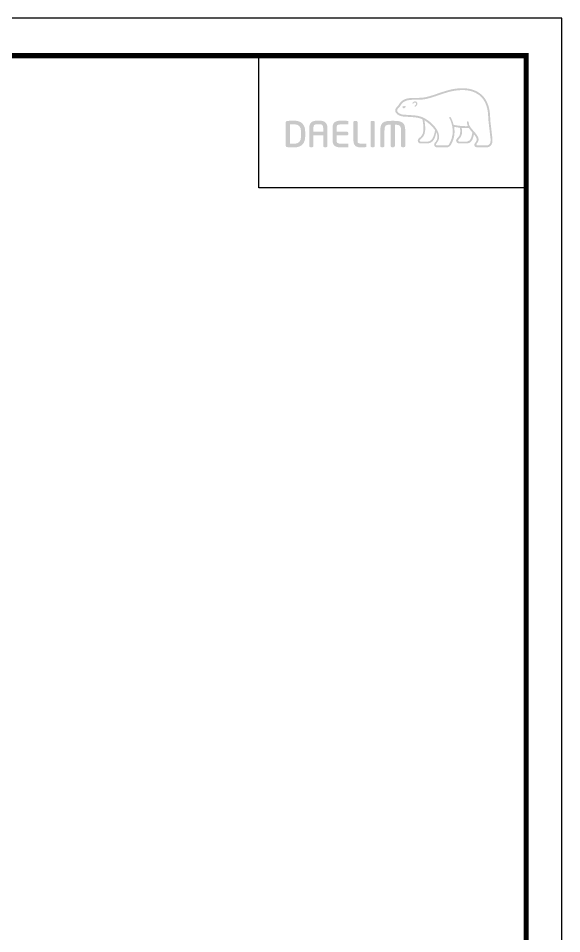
# Model space of a CAD drawing. Extents: x 0 to 1354, y 3495 to 4487.
# Drawn here: x 1019 to 1354, y 3923 to 4487 of the extents above; entities that cross this region are included whole.
import ezdxf

# ---------------------------------------------------------------- set-up
doc = ezdxf.new("R2010")
doc.units = 0
doc.header["$LTSCALE"] = 30
doc.header["$MEASUREMENT"] = 0
doc.layers.get('0').update_dxf_attribs({"linetype": 'CONTINUOUS'})

msp = doc.modelspace()

# ---------------------------------------------------------------- hatches: boundary and pattern name
h = msp.add_hatch(color=5)
edge = h.paths.add_edge_path()
edge.add_spline(control_points=[(1305.72, 4438.84), (1300.86, 4444.29), (1293.29, 4444.35), (1287.78, 4443.44)], knot_values=[4, 4, 4, 4, 5, 5, 5, 5], degree=3, periodic=0)
edge.add_spline(control_points=[(1287.78, 4443.44), (1284.43, 4442.89), (1281.19, 4441.78), (1278.06, 4440.72)], knot_values=[5, 5, 5, 5, 6, 6, 6, 6], degree=3, periodic=0)
edge.add_spline(control_points=[(1278.06, 4440.72), (1275.45, 4439.82), (1272.74, 4438.9), (1270.03, 4438.31)], knot_values=[6, 6, 6, 6, 7, 7, 7, 7], degree=3, periodic=0)
edge.add_spline(control_points=[(1270.03, 4438.31), (1268.15, 4437.91), (1265.78, 4437.9), (1263.7, 4437.89)], knot_values=[7, 7, 7, 7, 8, 8, 8, 8], degree=3, periodic=0)
edge.add_spline(control_points=[(1263.7, 4437.89), (1263.7, 4437.89), (1261.71, 4437.86), (1261.71, 4437.86)], knot_values=[8.00001, 8.00001, 8.00001, 8.00001, 9, 9, 9, 9], degree=3, periodic=0)
edge.add_spline(control_points=[(1261.71, 4437.86), (1257.79, 4437.76), (1255.11, 4436.41), (1253.78, 4433.83)], knot_values=[9, 9, 9, 9, 10, 10, 10, 10], degree=3, periodic=0)
edge.add_spline(control_points=[(1253.78, 4433.83), (1253.78, 4433.83), (1253.71, 4433.72), (1253.71, 4433.72)], knot_values=[10.00001, 10.00001, 10.00001, 10.00001, 11, 11, 11, 11], degree=3, periodic=0)
edge.add_spline(control_points=[(1253.71, 4433.72), (1253.49, 4433.35), (1253.2, 4433.02), (1252.86, 4432.7)], knot_values=[11, 11, 11, 11, 12, 12, 12, 12], degree=3, periodic=0)
edge.add_spline(control_points=[(1252.86, 4432.7), (1252.5, 4432.35), (1252.13, 4431.99), (1251.88, 4431.52)], knot_values=[12, 12, 12, 12, 13, 13, 13, 13], degree=3, periodic=0)
edge.add_spline(control_points=[(1251.88, 4431.52), (1251.37, 4430.64), (1251.33, 4429.75), (1251.75, 4428.93)], knot_values=[13, 13, 13, 13, 14, 14, 14, 14], degree=3, periodic=0)
edge.add_spline(control_points=[(1251.75, 4428.93), (1252.59, 4427.36), (1254.96, 4426.52), (1256.37, 4426.41), (1256.37, 4426.41), (1258.48, 4426.28), (1258.48, 4426.28)], knot_values=[14, 14, 14, 14, 15, 15, 15, 16, 16, 16, 16], degree=3, periodic=0)
edge.add_spline(control_points=[(1258.48, 4426.28), (1260.72, 4426.15), (1263.51, 4425.99), (1265.16, 4425.69)], knot_values=[16, 16, 16, 16, 17, 17, 17, 17], degree=3, periodic=0)
edge.add_spline(control_points=[(1265.16, 4425.69), (1266.21, 4425.51), (1267.23, 4425.18), (1268.17, 4424.75)], knot_values=[17, 17, 17, 17, 18, 18, 18, 18], degree=3, periodic=0)
edge.add_spline(control_points=[(1268.17, 4424.75), (1268.21, 4424.65), (1269.05, 4421.59), (1268.87, 4418.21)], knot_values=[18, 18, 18, 18, 19, 19, 19, 19], degree=3, periodic=0)
edge.add_spline(control_points=[(1268.87, 4418.21), (1268.73, 4415.14), (1267.37, 4414.07), (1266.4, 4413.28)], knot_values=[19, 19, 19, 19, 20, 20, 20, 20], degree=3, periodic=0)
edge.add_spline(control_points=[(1266.4, 4413.28), (1266.39, 4413.27), (1265.44, 4412.54), (1265.38, 4411.62)], knot_values=[20, 20, 20, 20, 21, 21, 21, 21], degree=3, periodic=0)
edge.add_spline(control_points=[(1265.38, 4411.62), (1265.33, 4411.13), (1265.46, 4410.68), (1265.76, 4410.38)], knot_values=[21, 21, 21, 21, 22, 22, 22, 22], degree=3, periodic=0)
edge.add_spline(control_points=[(1265.76, 4410.38), (1266.09, 4410.02), (1266.57, 4409.85), (1267.2, 4409.85), (1267.2, 4409.85), (1271.45, 4409.85), (1271.45, 4409.85)], knot_values=[22, 22, 22, 22, 23, 23, 23, 24, 24, 24, 24], degree=3, periodic=0)
edge.add_spline(control_points=[(1271.45, 4409.85), (1274.94, 4409.85), (1276.41, 4413.92), (1276.78, 4416.76)], knot_values=[24, 24, 24, 24, 25, 25, 25, 25], degree=3, periodic=0)
edge.add_spline(control_points=[(1276.78, 4416.76), (1277.81, 4414.73), (1277.79, 4412.43), (1276.48, 4410.97)], knot_values=[25, 25, 25, 25, 26, 26, 26, 26], degree=3, periodic=0)
edge.add_spline(control_points=[(1276.48, 4410.97), (1276.48, 4410.97), (1275.35, 4409.92), (1275.47, 4408.91)], knot_values=[26.00001, 26.00001, 26.00001, 26.00001, 27, 27, 27, 27], degree=3, periodic=0)
edge.add_spline(control_points=[(1275.47, 4408.91), (1275.58, 4407.85), (1276.46, 4407.43), (1277.18, 4407.43), (1277.18, 4407.43), (1283.24, 4407.43), (1283.24, 4407.43)], knot_values=[27, 27, 27, 27, 28, 28, 28, 29, 29, 29, 29], degree=3, periodic=0)
edge.add_spline(control_points=[(1283.24, 4407.43), (1284.3, 4407.43), (1285.15, 4407.91), (1285.72, 4408.84)], knot_values=[29, 29, 29, 29, 30, 30, 30, 30], degree=3, periodic=0)
edge.add_spline(control_points=[(1285.72, 4408.84), (1288.19, 4412.91), (1288.32, 4416.93), (1287.78, 4420.05)], knot_values=[30, 30, 30, 30, 31, 31, 31, 31], degree=3, periodic=0)
edge.add_spline(control_points=[(1287.78, 4420.05), (1288.51, 4419.9), (1289.75, 4419.67), (1291.26, 4419.51)], knot_values=[31, 31, 31, 31, 32, 32, 32, 32], degree=3, periodic=0)
edge.add_spline(control_points=[(1291.26, 4419.51), (1291.35, 4419.08), (1291.52, 4418.13), (1291.52, 4418.13)], knot_values=[32, 32, 32, 32, 33, 33, 33, 33], degree=3, periodic=0)
edge.add_spline(control_points=[(1291.52, 4418.13), (1291.55, 4417.77), (1291.55, 4417.45), (1291.55, 4417.14)], knot_values=[33, 33, 33, 33, 34, 34, 34, 34], degree=3, periodic=0)
edge.add_spline(control_points=[(1291.55, 4417.14), (1291.55, 4414.79), (1290.52, 4413.78), (1289.93, 4413.2)], knot_values=[34, 34, 34, 34, 35, 35, 35, 35], degree=3, periodic=0)
edge.add_spline(control_points=[(1289.93, 4413.2), (1289.91, 4413.2), (1289.12, 4412.39), (1289.03, 4411.71)], knot_values=[35, 35, 35, 35, 36, 36, 36, 36], degree=3, periodic=0)
edge.add_spline(control_points=[(1289.03, 4411.71), (1289.03, 4411.71), (1288.86, 4411.01), (1289.46, 4410.39)], knot_values=[36.00001, 36.00001, 36.00001, 36.00001, 37, 37, 37, 37], degree=3, periodic=0)
edge.add_spline(control_points=[(1289.46, 4410.39), (1289.8, 4410.04), (1290.34, 4409.85), (1291.06, 4409.85), (1291.06, 4409.85), (1295.75, 4409.85), (1295.75, 4409.85)], knot_values=[37, 37, 37, 37, 38, 38, 38, 39, 39, 39, 39], degree=3, periodic=0)
edge.add_spline(control_points=[(1295.75, 4409.85), (1298.76, 4409.85), (1299.68, 4413.57), (1299.98, 4415.48)], knot_values=[39, 39, 39, 39, 40, 40, 40, 40], degree=3, periodic=0)
edge.add_spline(control_points=[(1299.98, 4415.48), (1300.52, 4414.8), (1301.13, 4413.99), (1301.49, 4413.2)], knot_values=[40, 40, 40, 40, 41, 41, 41, 41], degree=3, periodic=0)
edge.add_spline(control_points=[(1301.49, 4413.2), (1301.74, 4412.68), (1301.78, 4412.09), (1301.59, 4411.53)], knot_values=[41, 41, 41, 41, 42, 42, 42, 42], degree=3, periodic=0)
edge.add_spline(control_points=[(1301.59, 4411.53), (1301.29, 4410.54), (1300.03, 4409.82), (1300.29, 4408.63)], knot_values=[42, 42, 42, 42, 43, 43, 43, 43], degree=3, periodic=0)
edge.add_spline(control_points=[(1300.29, 4408.63), (1300.5, 4407.7), (1301.28, 4407.43), (1302.08, 4407.43), (1302.08, 4407.43), (1308.11, 4407.43), (1308.11, 4407.43)], knot_values=[43, 43, 43, 43, 44, 44, 44, 45, 45, 45, 45], degree=3, periodic=0)
edge.add_spline(control_points=[(1308.11, 4407.43), (1308.15, 4407.43), (1309.36, 4407.41), (1310.33, 4408.44)], knot_values=[45, 45, 45, 45, 46, 46, 46, 46], degree=3, periodic=0)
edge.add_spline(control_points=[(1310.33, 4408.44), (1311.24, 4409.42), (1311.58, 4410.87), (1311.38, 4412.89)], knot_values=[46, 46, 46, 46, 47, 47, 47, 47], degree=3, periodic=0)
edge.add_spline(control_points=[(1311.38, 4412.89), (1311.38, 4412.89), (1310.46, 4420.78), (1310.46, 4420.78)], knot_values=[0, 0, 0, 0, 1, 1, 1, 1], degree=3, periodic=0)
edge.add_spline(control_points=[(1310.46, 4420.78), (1310.13, 4423.07), (1310.08, 4424.3), (1310.02, 4425.52), (1310.02, 4425.52), (1309.8, 4428.63), (1309.8, 4428.63)], knot_values=[1, 1, 1, 1, 2, 2, 2, 3, 3, 3, 3], degree=3, periodic=0)
edge.add_spline(control_points=[(1309.8, 4428.63), (1309.34, 4432.89), (1307.96, 4436.32), (1305.72, 4438.84)], knot_values=[3, 3, 3, 3, 4, 4, 4, 4], degree=3, periodic=0)
edge = h.paths.add_edge_path(flags=16)
edge.add_spline(control_points=[(1270.28, 4437.18), (1273.07, 4437.78), (1275.8, 4438.72), (1278.44, 4439.62)], knot_values=[31, 31, 31, 31, 32, 32, 32, 32], degree=3, periodic=0)
edge.add_spline(control_points=[(1278.44, 4439.62), (1281.51, 4440.68), (1284.71, 4441.76), (1287.98, 4442.31)], knot_values=[32, 32, 32, 32, 33, 33, 33, 33], degree=3, periodic=0)
edge.add_spline(control_points=[(1287.98, 4442.31), (1293.2, 4443.17), (1300.35, 4443.12), (1304.84, 4438.08)], knot_values=[33, 33, 33, 33, 34, 34, 34, 34], degree=3, periodic=0)
edge.add_spline(control_points=[(1304.84, 4438.08), (1306.92, 4435.74), (1308.21, 4432.52), (1308.64, 4428.51), (1308.64, 4428.51), (1308.86, 4425.47), (1308.86, 4425.47)], knot_values=[34, 34, 34, 34, 35, 35, 35, 36, 36, 36, 36], degree=3, periodic=0)
edge.add_spline(control_points=[(1308.86, 4425.47), (1308.92, 4424.23), (1308.99, 4422.96), (1309.31, 4420.63), (1309.31, 4420.63), (1310.22, 4412.76), (1310.22, 4412.76)], knot_values=[36, 36, 36, 36, 37, 37, 37, 38, 38, 38, 38], degree=3, periodic=0)
edge.add_spline(control_points=[(1310.22, 4412.76), (1310.37, 4411.12), (1310.12, 4409.96), (1309.5, 4409.25)], knot_values=[38, 38, 38, 38, 39, 39, 39, 39], degree=3, periodic=0)
edge.add_spline(control_points=[(1309.5, 4409.25), (1308.9, 4408.58), (1308.15, 4408.58), (1308.11, 4408.58), (1308.11, 4408.58), (1302.18, 4408.58), (1302.18, 4408.58)], knot_values=[0, 0, 0, 0, 1, 1, 1, 2, 2, 2, 2], degree=3, periodic=0)
edge.add_spline(control_points=[(1302.18, 4408.58), (1301.81, 4408.58), (1301.53, 4408.73), (1301.53, 4409.16)], knot_values=[2, 2, 2, 2, 3, 3, 3, 3], degree=3, periodic=0)
edge.add_spline(control_points=[(1301.53, 4409.16), (1301.53, 4409.78), (1302.32, 4410.29), (1302.62, 4411.09)], knot_values=[3, 3, 3, 3, 4, 4, 4, 4], degree=3, periodic=0)
edge.add_spline(control_points=[(1302.62, 4411.09), (1302.96, 4411.94), (1302.92, 4412.87), (1302.54, 4413.7)], knot_values=[4, 4, 4, 4, 5, 5, 5, 5], degree=3, periodic=0)
edge.add_spline(control_points=[(1302.54, 4413.7), (1301.83, 4415.19), (1300.78, 4416.37), (1299.77, 4417.51)], knot_values=[5, 5, 5, 5, 6, 6, 6, 6], degree=3, periodic=0)
edge.add_spline(control_points=[(1299.77, 4417.51), (1298.33, 4419.12), (1296.79, 4420.67), (1296.69, 4422.89)], knot_values=[6, 6, 6, 6, 7, 7, 7, 7], degree=3, periodic=0)
edge.add_spline(control_points=[(1296.69, 4422.89), (1296.66, 4423.21), (1296.52, 4423.52), (1296.2, 4423.51)], knot_values=[7, 7, 7, 7, 8, 8, 8, 8], degree=3, periodic=0)
edge.add_spline(control_points=[(1296.2, 4423.51), (1295.89, 4423.5), (1295.67, 4423.21), (1295.68, 4422.8)], knot_values=[8, 8, 8, 8, 9, 9, 9, 9], degree=3, periodic=0)
edge.add_spline(control_points=[(1295.68, 4422.8), (1295.75, 4421.95), (1295.98, 4421.18), (1296.26, 4420.48)], knot_values=[9, 9, 9, 9, 10, 10, 10, 10], degree=3, periodic=0)
edge.add_spline(control_points=[(1296.26, 4420.48), (1292.36, 4420.31), (1288.44, 4421.09), (1287.5, 4421.28)], knot_values=[10, 10, 10, 10, 11, 11, 11, 11], degree=3, periodic=0)
edge.add_spline(control_points=[(1287.5, 4421.28), (1286.82, 4424.08), (1285.69, 4425.88), (1285.68, 4425.92)], knot_values=[11, 11, 11, 11, 12, 12, 12, 12], degree=3, periodic=0)
edge.add_spline(control_points=[(1285.68, 4425.92), (1285.5, 4426.21), (1285.21, 4426.3), (1284.99, 4426.16)], knot_values=[12, 12, 12, 12, 13, 13, 13, 13], degree=3, periodic=0)
edge.add_spline(control_points=[(1284.99, 4426.16), (1284.76, 4426.03), (1284.71, 4425.69), (1284.88, 4425.42)], knot_values=[13, 13, 13, 13, 14, 14, 14, 14], degree=3, periodic=0)
edge.add_spline(control_points=[(1284.88, 4425.42), (1284.93, 4425.34), (1289.57, 4417.45), (1284.73, 4409.42)], knot_values=[14, 14, 14, 14, 15, 15, 15, 15], degree=3, periodic=0)
edge.add_spline(control_points=[(1284.73, 4409.42), (1284.39, 4408.85), (1283.9, 4408.58), (1283.24, 4408.58), (1283.24, 4408.58), (1277.21, 4408.58), (1277.21, 4408.58)], knot_values=[15, 15, 15, 15, 16, 16, 16, 17, 17, 17, 17], degree=3, periodic=0)
edge.add_spline(control_points=[(1277.21, 4408.58), (1276.96, 4408.58), (1276.59, 4408.75), (1276.59, 4409.16)], knot_values=[17, 17, 17, 17, 18, 18, 18, 18], degree=3, periodic=0)
edge.add_spline(control_points=[(1276.59, 4409.16), (1276.59, 4409.58), (1277.17, 4410.2), (1277.17, 4410.2)], knot_values=[18, 18, 18, 18, 19, 19, 19, 19], degree=3, periodic=0)
edge.add_spline(control_points=[(1277.17, 4410.2), (1279.59, 4412.91), (1278.37, 4417.13), (1276.03, 4419.92)], knot_values=[19, 19, 19, 19, 20, 20, 20, 20], degree=3, periodic=0)
edge.add_spline(control_points=[(1276.03, 4419.92), (1273.77, 4422.62), (1270.08, 4426), (1265.36, 4426.84)], knot_values=[20, 20, 20, 20, 21, 21, 21, 21], degree=3, periodic=0)
edge.add_spline(control_points=[(1265.36, 4426.84), (1263.66, 4427.14), (1260.82, 4427.31), (1258.54, 4427.44), (1258.54, 4427.44), (1256.46, 4427.56), (1256.46, 4427.56)], knot_values=[21, 21, 21, 21, 22, 22, 22, 23, 23, 23, 23], degree=3, periodic=0)
edge.add_spline(control_points=[(1256.46, 4427.56), (1255.3, 4427.65), (1253.39, 4428.35), (1252.79, 4429.47)], knot_values=[23, 23, 23, 23, 24, 24, 24, 24], degree=3, periodic=0)
edge.add_spline(control_points=[(1252.79, 4429.47), (1252.53, 4429.93), (1252.56, 4430.42), (1252.9, 4430.94)], knot_values=[24, 24, 24, 24, 25, 25, 25, 25], degree=3, periodic=0)
edge.add_spline(control_points=[(1252.9, 4430.94), (1253.09, 4431.28), (1253.39, 4431.58), (1253.7, 4431.89)], knot_values=[25, 25, 25, 25, 26, 26, 26, 26], degree=3, periodic=0)
edge.add_spline(control_points=[(1253.7, 4431.89), (1254.06, 4432.26), (1254.42, 4432.64), (1254.72, 4433.15)], knot_values=[26, 26, 26, 26, 27, 27, 27, 27], degree=3, periodic=0)
edge.add_spline(control_points=[(1254.72, 4433.15), (1254.72, 4433.15), (1254.81, 4433.3), (1254.81, 4433.3)], knot_values=[27.00001, 27.00001, 27.00001, 27.00001, 28, 28, 28, 28], degree=3, periodic=0)
edge.add_spline(control_points=[(1254.81, 4433.3), (1255.96, 4435.48), (1258.26, 4436.62), (1261.75, 4436.71)], knot_values=[28, 28, 28, 28, 29, 29, 29, 29], degree=3, periodic=0)
edge.add_spline(control_points=[(1261.75, 4436.71), (1261.75, 4436.71), (1263.7, 4436.73), (1263.7, 4436.73)], knot_values=[29.00001, 29.00001, 29.00001, 29.00001, 30, 30, 30, 30], degree=3, periodic=0)
edge.add_spline(control_points=[(1263.7, 4436.73), (1265.83, 4436.75), (1268.28, 4436.75), (1270.28, 4437.18)], knot_values=[30, 30, 30, 30, 31, 31, 31, 31], degree=3, periodic=0)
edge = h.paths.add_edge_path(flags=0)
edge.add_spline(control_points=[(1264.54, 4435.56), (1264.94, 4435.25), (1265.2, 4434.8), (1265.13, 4434.26)], knot_values=[8, 8, 8, 8, 9, 9, 9, 9], degree=3, periodic=0)
edge.add_spline(control_points=[(1265.13, 4434.26), (1265.06, 4433.49), (1264.38, 4432.65), (1263.88, 4432.4)], knot_values=[7, 7, 7, 7, 8, 8, 8, 8], degree=3, periodic=0)
edge.add_spline(control_points=[(1263.88, 4432.4), (1263.7, 4432.33), (1263.47, 4432.37), (1263.4, 4432.54)], knot_values=[6, 6, 6, 6, 7, 7, 7, 7], degree=3, periodic=0)
edge.add_spline(control_points=[(1263.4, 4432.54), (1263.32, 4432.72), (1263.42, 4432.93), (1263.59, 4433.04)], knot_values=[5, 5, 5, 5, 6, 6, 6, 6], degree=3, periodic=0)
edge.add_spline(control_points=[(1263.59, 4433.04), (1263.88, 4433.21), (1264.3, 4433.77), (1264.35, 4434.25)], knot_values=[4, 4, 4, 4, 5, 5, 5, 5], degree=3, periodic=0)
edge.add_spline(control_points=[(1264.35, 4434.25), (1264.38, 4434.54), (1264.3, 4434.77), (1264.07, 4434.94)], knot_values=[3, 3, 3, 3, 4, 4, 4, 4], degree=3, periodic=0)
edge.add_spline(control_points=[(1264.07, 4434.94), (1263.44, 4435.38), (1262.72, 4434.52), (1262.64, 4434.46)], knot_values=[2, 2, 2, 2, 3, 3, 3, 3], degree=3, periodic=0)
edge.add_spline(control_points=[(1262.64, 4434.46), (1262.51, 4434.31), (1262.28, 4434.27), (1262.16, 4434.39)], knot_values=[1, 1, 1, 1, 2, 2, 2, 2], degree=3, periodic=0)
edge.add_spline(control_points=[(1262.16, 4434.39), (1262, 4434.52), (1262.02, 4434.75), (1262.16, 4434.91)], knot_values=[0, 0, 0, 0, 1, 1, 1, 1], degree=3, periodic=0)
edge.add_spline(control_points=[(1262.16, 4434.91), (1262.54, 4435.32), (1263.59, 4436.21), (1264.54, 4435.56)], knot_values=[9, 9, 9, 9, 10, 10, 10, 10], degree=3, periodic=0)
edge = h.paths.add_edge_path(flags=16)
edge.add_spline(control_points=[(1269.96, 4418.16), (1270.08, 4420.6), (1269.72, 4422.84), (1269.45, 4424.08), (1269.45, 4424.08), (1273.24, 4421.91), (1276.01, 4418.02)], knot_values=[5, 5, 5, 5, 6, 6, 6, 7, 7, 7, 7], degree=3, periodic=0)
edge.add_spline(control_points=[(1276.01, 4418.02), (1275.8, 4416.37), (1274.88, 4410.94), (1271.45, 4410.94), (1271.45, 4410.94), (1267.2, 4410.94), (1267.2, 4410.94)], knot_values=[0, 0, 0, 0, 1, 1, 1, 2, 2, 2, 2], degree=3, periodic=0)
edge.add_spline(control_points=[(1267.2, 4410.94), (1266.88, 4410.94), (1266.52, 4411.2), (1266.52, 4411.61)], knot_values=[2, 2, 2, 2, 3, 3, 3, 3], degree=3, periodic=0)
edge.add_spline(control_points=[(1266.52, 4411.61), (1266.52, 4412.02), (1267.05, 4412.43), (1267.1, 4412.44)], knot_values=[3, 3, 3, 3, 4, 4, 4, 4], degree=3, periodic=0)
edge.add_spline(control_points=[(1267.1, 4412.44), (1268.17, 4413.29), (1269.78, 4414.6), (1269.96, 4418.16)], knot_values=[4, 4, 4, 4, 5, 5, 5, 5], degree=3, periodic=0)
edge = h.paths.add_edge_path(flags=0)
edge.add_spline(control_points=[(1258.03, 4432.64), (1258.03, 4432.64), (1258.16, 4432.58), (1257.97, 4432.34)], knot_values=[1.00001, 1.00001, 1.00001, 1.00001, 2, 2, 2, 2], degree=3, periodic=0)
edge.add_spline(control_points=[(1257.97, 4432.34), (1257.45, 4431.62), (1256.93, 4431.47), (1256.93, 4431.47)], knot_values=[2, 2, 2, 2, 2.99999, 2.99999, 2.99999, 2.99999], degree=3, periodic=0)
edge.add_spline(control_points=[(1256.93, 4431.47), (1256.93, 4431.47), (1256.55, 4431.33), (1256.33, 4431.59)], knot_values=[3.00001, 3.00001, 3.00001, 3.00001, 4, 4, 4, 4], degree=3, periodic=0)
edge.add_spline(control_points=[(1256.33, 4431.59), (1255.9, 4432.1), (1255.88, 4432.39), (1255.88, 4432.39), (1255.88, 4432.39), (1255.84, 4432.61), (1256.06, 4432.66)], knot_values=[4, 4, 4, 4, 5, 5, 5, 6, 6, 6, 6], degree=3, periodic=0)
edge.add_spline(control_points=[(1258.03, 4432.64), (1256.93, 4433.06), (1256.06, 4432.66), (1256.06, 4432.66)], knot_values=[0.00001, 0.00001, 0.00001, 0.00001, 1, 1, 1, 1], degree=3, periodic=0)
edge = h.paths.add_edge_path(flags=16)
edge.add_spline(control_points=[(1292.42, 4419.42), (1293.75, 4419.32), (1295.41, 4419.26), (1296.84, 4419.35)], knot_values=[6, 6, 6, 6, 7, 7, 7, 7], degree=3, periodic=0)
edge.add_spline(control_points=[(1296.84, 4419.35), (1297.39, 4418.5), (1298.29, 4417.42), (1298.99, 4416.62)], knot_values=[7, 7, 7, 7, 8, 8, 8, 8], degree=3, periodic=0)
edge.add_spline(control_points=[(1298.99, 4416.62), (1298.98, 4416.55), (1298.61, 4410.94), (1295.75, 4410.94)], knot_values=[9, 9, 9, 9, 10, 10, 10, 10], degree=3, periodic=0)
edge.add_spline(control_points=[(1295.75, 4410.94), (1295.75, 4410.94), (1290.92, 4410.94), (1290.92, 4410.94)], knot_values=[0, 0, 0, 0, 1, 1, 1, 1], degree=3, periodic=0)
edge.add_spline(control_points=[(1290.92, 4410.94), (1290.54, 4410.94), (1290.26, 4411.23), (1290.26, 4411.61)], knot_values=[1, 1, 1, 1, 2, 2, 2, 2], degree=3, periodic=0)
edge.add_spline(control_points=[(1290.26, 4411.61), (1290.26, 4411.97), (1290.66, 4412.41), (1290.69, 4412.43)], knot_values=[2, 2, 2, 2, 3, 3, 3, 3], degree=3, periodic=0)
edge.add_spline(control_points=[(1290.69, 4412.43), (1291.68, 4413.38), (1292.68, 4414.68), (1292.68, 4417.12)], knot_values=[3, 3, 3, 3, 4, 4, 4, 4], degree=3, periodic=0)
edge.add_spline(control_points=[(1292.68, 4417.12), (1292.68, 4417.47), (1292.66, 4417.85), (1292.61, 4418.25)], knot_values=[4, 4, 4, 4, 5, 5, 5, 5], degree=3, periodic=0)
edge.add_spline(control_points=[(1292.61, 4418.25), (1292.61, 4418.25), (1292.48, 4418.95), (1292.42, 4419.42)], knot_values=[5.00001, 5.00001, 5.00001, 5.00001, 6, 6, 6, 6], degree=3, periodic=0)
h = msp.add_hatch(color=5)
edge = h.paths.add_edge_path()
edge.add_spline(control_points=[(1195.99, 4417.04), (1195.99, 4421.5), (1193.61, 4423.86), (1189.12, 4423.86)], knot_values=[7, 7, 7, 7, 8, 8, 8, 8], degree=3, periodic=0)
edge.add_spline(control_points=[(1189.12, 4423.86), (1187.47, 4423.86), (1185.38, 4423.76), (1184.7, 4423.65)], knot_values=[0, 0, 0, 0, 1, 1, 1, 1], degree=3, periodic=0)
edge.add_spline(control_points=[(1184.7, 4423.65), (1184.28, 4423.57), (1184, 4423.26), (1184, 4422.83), (1184, 4422.83), (1184, 4408.41), (1184, 4408.41)], knot_values=[1, 1, 1, 1, 2, 2, 2, 3, 3, 3, 3], degree=3, periodic=0)
edge.add_spline(control_points=[(1184, 4408.41), (1184, 4407.96), (1184.28, 4407.66), (1184.73, 4407.56)], knot_values=[3, 3, 3, 3, 4, 4, 4, 4], degree=3, periodic=0)
edge.add_spline(control_points=[(1184.73, 4407.56), (1185.38, 4407.47), (1187.45, 4407.37), (1189.12, 4407.37)], knot_values=[4, 4, 4, 4, 5, 5, 5, 5], degree=3, periodic=0)
edge.add_spline(control_points=[(1189.12, 4407.37), (1193.61, 4407.37), (1195.99, 4409.73), (1195.99, 4414.19), (1195.99, 4414.19), (1195.99, 4417.04), (1195.99, 4417.04)], knot_values=[5, 5, 5, 5, 6, 6, 6, 7, 7, 7, 7], degree=3, periodic=0)
edge = h.paths.add_edge_path(flags=16)
edge.add_spline(control_points=[(1189.1, 4421.63), (1192.1, 4421.63), (1193.43, 4420.21), (1193.43, 4417.04), (1193.43, 4417.04), (1193.43, 4416.33), (1193.43, 4415.62)], knot_values=[4, 4, 4, 4, 5, 5, 5, 5.5, 5.5, 5.5, 5.5], degree=3, periodic=0)
edge.add_spline(control_points=[(1193.43, 4415.62), (1193.43, 4414.91), (1193.43, 4414.19), (1193.43, 4414.19)], knot_values=[5.5, 5.5, 5.5, 5.5, 6, 6, 6, 6], degree=3, periodic=0)
edge.add_spline(control_points=[(1193.43, 4414.19), (1193.43, 4411.1), (1192.01, 4409.59), (1189.12, 4409.59)], knot_values=[0, 0, 0, 0, 1, 1, 1, 1], degree=3, periodic=0)
edge.add_spline(control_points=[(1189.12, 4409.59), (1189.12, 4409.59), (1187.12, 4409.62), (1186.61, 4409.64), (1186.61, 4409.64), (1186.61, 4421.51), (1186.61, 4421.51)], knot_values=[1.00001, 1.00001, 1.00001, 1.00001, 2, 2, 2, 3, 3, 3, 3], degree=3, periodic=0)
edge.add_spline(control_points=[(1186.61, 4421.51), (1187.65, 4421.62), (1189.1, 4421.63), (1189.1, 4421.63)], knot_values=[3, 3, 3, 3, 4, 4, 4, 4], degree=3, periodic=0)
h = msp.add_hatch(color=5)
edge = h.paths.add_edge_path()
edge.add_spline(control_points=[(1209.68, 4419.21), (1209.68, 4422.43), (1208.13, 4423.86), (1204.69, 4423.86)], knot_values=[13, 13, 13, 13, 14, 14, 14, 14], degree=3, periodic=0)
edge.add_spline(control_points=[(1204.69, 4423.86), (1204.69, 4423.86), (1203.43, 4423.86), (1203.43, 4423.86)], knot_values=[0.00001, 0.00001, 0.00001, 0.00001, 1, 1, 1, 1], degree=3, periodic=0)
edge.add_spline(control_points=[(1203.43, 4423.86), (1199.99, 4423.86), (1198.47, 4422.43), (1198.47, 4419.21), (1198.47, 4419.21), (1198.47, 4408.22), (1198.47, 4408.22)], knot_values=[1, 1, 1, 1, 2, 2, 2, 3, 3, 3, 3], degree=3, periodic=0)
edge.add_spline(control_points=[(1198.47, 4408.22), (1198.47, 4407.83), (1198.76, 4407.52), (1199.15, 4407.52)], knot_values=[3, 3, 3, 3, 4, 4, 4, 4], degree=3, periodic=0)
edge.add_spline(control_points=[(1199.15, 4407.52), (1199.15, 4407.52), (1200.35, 4407.52), (1200.35, 4407.52)], knot_values=[4.00001, 4.00001, 4.00001, 4.00001, 5, 5, 5, 5], degree=3, periodic=0)
edge.add_spline(control_points=[(1200.35, 4407.52), (1200.76, 4407.52), (1201.04, 4407.89), (1201.04, 4408.22), (1201.04, 4408.22), (1201.04, 4409.8), (1201.04, 4411.41)], knot_values=[5, 5, 5, 5, 6, 6, 6, 6.5, 6.5, 6.5, 6.5], degree=3, periodic=0)
edge.add_spline(control_points=[(1201.04, 4411.41), (1201.04, 4413.03), (1201.04, 4414.68), (1201.04, 4414.8), (1201.04, 4414.8), (1207.1, 4414.8), (1207.1, 4414.8)], knot_values=[6.5, 6.5, 6.5, 6.5, 7, 7, 7, 8, 8, 8, 8], degree=3, periodic=0)
edge.add_spline(control_points=[(1207.1, 4414.8), (1207.1, 4414.55), (1207.1, 4408.22), (1207.1, 4408.22)], knot_values=[8, 8, 8, 8, 9, 9, 9, 9], degree=3, periodic=0)
edge.add_spline(control_points=[(1207.1, 4408.22), (1207.1, 4407.82), (1207.42, 4407.52), (1207.78, 4407.52)], knot_values=[9, 9, 9, 9, 10, 10, 10, 10], degree=3, periodic=0)
edge.add_spline(control_points=[(1207.78, 4407.52), (1207.78, 4407.52), (1208.99, 4407.52), (1208.99, 4407.52)], knot_values=[10.00001, 10.00001, 10.00001, 10.00001, 11, 11, 11, 11], degree=3, periodic=0)
edge.add_spline(control_points=[(1208.99, 4407.52), (1209.4, 4407.52), (1209.68, 4407.91), (1209.68, 4408.22), (1209.68, 4408.22), (1209.68, 4419.21), (1209.68, 4419.21)], knot_values=[11, 11, 11, 11, 12, 12, 12, 13, 13, 13, 13], degree=3, periodic=0)
edge = h.paths.add_edge_path(flags=16)
edge.add_spline(control_points=[(1201.04, 4419.21), (1201.04, 4421.25), (1201.62, 4421.59), (1203.43, 4421.59)], knot_values=[2, 2, 2, 2, 3, 3, 3, 3], degree=3, periodic=0)
edge.add_spline(control_points=[(1203.43, 4421.59), (1203.43, 4421.59), (1204.69, 4421.59), (1204.69, 4421.59)], knot_values=[3.00001, 3.00001, 3.00001, 3.00001, 4, 4, 4, 4], degree=3, periodic=0)
edge.add_spline(control_points=[(1204.69, 4421.59), (1206.5, 4421.59), (1207.1, 4421.25), (1207.1, 4419.21)], knot_values=[4, 4, 4, 4, 5, 5, 5, 5], degree=3, periodic=0)
edge.add_spline(control_points=[(1207.1, 4419.21), (1207.1, 4419.21), (1207.1, 4417.26), (1207.1, 4417.07)], knot_values=[5.00001, 5.00001, 5.00001, 5.00001, 6, 6, 6, 6], degree=3, periodic=0)
edge.add_spline(control_points=[(1207.1, 4417.07), (1207.1, 4417.07), (1201.04, 4417.07), (1201.04, 4417.07)], knot_values=[0, 0, 0, 0, 1, 1, 1, 1], degree=3, periodic=0)
edge.add_spline(control_points=[(1201.04, 4417.07), (1201.04, 4417.26), (1201.04, 4419.21), (1201.04, 4419.21)], knot_values=[1, 1, 1, 1, 2, 2, 2, 2], degree=3, periodic=0)
h = msp.add_hatch(color=5)
edge = h.paths.add_edge_path()
edge.add_spline(control_points=[(1215.45, 4417.04), (1215.45, 4417.25), (1215.45, 4419.65), (1215.45, 4419.65)], knot_values=[14, 14, 14, 14, 15, 15, 15, 15], degree=3, periodic=0)
edge.add_spline(control_points=[(1215.45, 4419.65), (1215.45, 4420.88), (1215.45, 4421.55), (1217.83, 4421.55), (1217.83, 4421.55), (1219.01, 4421.54), (1220.2, 4421.54)], knot_values=[15, 15, 15, 15, 16, 16, 16, 16.5, 16.5, 16.5, 16.5], degree=3, periodic=0)
edge.add_spline(control_points=[(1220.2, 4421.54), (1221.38, 4421.54), (1222.56, 4421.53), (1222.56, 4421.53), (1222.56, 4421.53), (1222.56, 4422.07), (1222.56, 4422.61)], knot_values=[16.5, 16.5, 16.5, 16.5, 17, 17, 17, 17.5, 17.5, 17.5, 17.5], degree=3, periodic=0)
edge.add_spline(control_points=[(1222.56, 4422.61), (1222.56, 4423.15), (1222.56, 4423.68), (1222.56, 4423.68)], knot_values=[17.5, 17.5, 17.5, 17.5, 18, 18, 18, 18], degree=3, periodic=0)
edge.add_spline(control_points=[(1222.56, 4423.68), (1222.56, 4423.68), (1222.08, 4423.73), (1222.08, 4423.73)], knot_values=[18.00001, 18.00001, 18.00001, 18.00001, 19, 19, 19, 19], degree=3, periodic=0)
edge.add_spline(control_points=[(1222.08, 4423.73), (1221.12, 4423.81), (1219, 4423.86), (1217.8, 4423.86)], knot_values=[19, 19, 19, 19, 20, 20, 20, 20], degree=3, periodic=0)
edge.add_spline(control_points=[(1217.8, 4423.86), (1214.46, 4423.86), (1212.85, 4422.49), (1212.85, 4419.65)], knot_values=[20, 20, 20, 20, 21, 21, 21, 21], degree=3, periodic=0)
edge.add_spline(control_points=[(1212.85, 4419.65), (1212.85, 4419.65), (1212.85, 4411.57), (1212.85, 4411.57)], knot_values=[0, 0, 0, 0, 1, 1, 1, 1], degree=3, periodic=0)
edge.add_spline(control_points=[(1212.85, 4411.57), (1212.85, 4408.74), (1214.46, 4407.37), (1217.8, 4407.37)], knot_values=[1, 1, 1, 1, 2, 2, 2, 2], degree=3, periodic=0)
edge.add_spline(control_points=[(1217.8, 4407.37), (1219.28, 4407.37), (1221.27, 4407.4), (1222.08, 4407.47)], knot_values=[2, 2, 2, 2, 3, 3, 3, 3], degree=3, periodic=0)
edge.add_spline(control_points=[(1222.08, 4407.47), (1222.08, 4407.47), (1222.45, 4407.51), (1222.45, 4407.51)], knot_values=[3.00001, 3.00001, 3.00001, 3.00001, 3.99999, 3.99999, 3.99999, 3.99999], degree=3, periodic=0)
edge.add_spline(control_points=[(1222.45, 4407.51), (1222.45, 4407.51), (1222.45, 4407.51), (1222.45, 4407.51), (1222.45, 4407.51), (1222.56, 4407.52), (1222.56, 4407.52)], knot_values=[3.99999, 3.99999, 3.99999, 3.99999, 4, 4, 4, 4.99999, 4.99999, 4.99999, 4.99999], degree=3, periodic=0)
edge.add_spline(control_points=[(1222.56, 4407.52), (1222.56, 4407.52), (1222.56, 4407.52), (1222.56, 4407.52), (1222.56, 4407.52), (1222.56, 4408.06), (1222.56, 4408.6)], knot_values=[4.99999, 4.99999, 4.99999, 4.99999, 5.25, 5.25, 5.25, 5.5, 5.5, 5.5, 5.5], degree=3, periodic=0)
edge.add_spline(control_points=[(1222.56, 4408.6), (1222.56, 4409.14), (1222.56, 4409.69), (1222.56, 4409.69), (1222.56, 4409.69), (1217.83, 4409.69), (1217.83, 4409.69)], knot_values=[5.5, 5.5, 5.5, 5.5, 6, 6, 6, 7, 7, 7, 7], degree=3, periodic=0)
edge.add_spline(control_points=[(1217.83, 4409.69), (1215.45, 4409.69), (1215.45, 4410.35), (1215.45, 4411.57), (1215.45, 4411.57), (1215.45, 4414.58), (1215.45, 4414.81)], knot_values=[7, 7, 7, 7, 8, 8, 8, 9, 9, 9, 9], degree=3, periodic=0)
edge.add_spline(control_points=[(1215.45, 4414.81), (1215.68, 4414.81), (1221.84, 4414.81), (1221.84, 4414.81)], knot_values=[9, 9, 9, 9, 10, 10, 10, 10], degree=3, periodic=0)
edge.add_spline(control_points=[(1221.84, 4414.81), (1222.22, 4414.81), (1222.56, 4415.12), (1222.56, 4415.51)], knot_values=[10, 10, 10, 10, 11, 11, 11, 11], degree=3, periodic=0)
edge.add_spline(control_points=[(1222.56, 4415.51), (1222.56, 4415.51), (1222.56, 4416.31), (1222.56, 4416.31)], knot_values=[11.00001, 11.00001, 11.00001, 11.00001, 12, 12, 12, 12], degree=3, periodic=0)
edge.add_spline(control_points=[(1222.56, 4416.31), (1222.56, 4416.71), (1222.22, 4417.04), (1221.84, 4417.04), (1221.84, 4417.04), (1215.68, 4417.04), (1215.45, 4417.04)], knot_values=[12, 12, 12, 12, 13, 13, 13, 14, 14, 14, 14], degree=3, periodic=0)
h = msp.add_hatch(color=5)
edge = h.paths.add_edge_path()
edge.add_spline(control_points=[(1230.45, 4409.69), (1228.23, 4409.69), (1228.23, 4410.52), (1228.23, 4411.33), (1228.23, 4411.33), (1228.23, 4422.99), (1228.23, 4422.99)], knot_values=[9, 9, 9, 9, 10, 10, 10, 11, 11, 11, 11], degree=3, periodic=0)
edge.add_spline(control_points=[(1228.23, 4422.99), (1228.23, 4423.38), (1227.9, 4423.72), (1227.51, 4423.72)], knot_values=[11, 11, 11, 11, 12, 12, 12, 12], degree=3, periodic=0)
edge.add_spline(control_points=[(1227.51, 4423.72), (1227.51, 4423.72), (1226.4, 4423.72), (1226.4, 4423.72)], knot_values=[12.00001, 12.00001, 12.00001, 12.00001, 12.99999, 12.99999, 12.99999, 12.99999], degree=3, periodic=0)
edge.add_spline(control_points=[(1226.4, 4423.72), (1226, 4423.72), (1225.65, 4423.38), (1225.65, 4422.99), (1225.65, 4422.99), (1225.65, 4411.57), (1225.65, 4411.57)], knot_values=[0, 0, 0, 0, 1, 1, 1, 2, 2, 2, 2], degree=3, periodic=0)
edge.add_spline(control_points=[(1225.65, 4411.57), (1225.65, 4407.84), (1228.21, 4407.37), (1230.43, 4407.37)], knot_values=[2, 2, 2, 2, 3, 3, 3, 3], degree=3, periodic=0)
edge.add_spline(control_points=[(1230.43, 4407.37), (1232.04, 4407.37), (1232.44, 4407.44), (1232.94, 4407.52)], knot_values=[3, 3, 3, 3, 4, 4, 4, 4], degree=3, periodic=0)
edge.add_spline(control_points=[(1232.94, 4407.52), (1232.94, 4407.52), (1233.22, 4407.55), (1233.22, 4407.55)], knot_values=[4.00001, 4.00001, 4.00001, 4.00001, 4.99999, 4.99999, 4.99999, 4.99999], degree=3, periodic=0)
edge.add_spline(control_points=[(1233.22, 4407.55), (1233.22, 4407.55), (1233.22, 4407.55), (1233.22, 4407.55), (1233.22, 4407.55), (1233.59, 4407.62), (1233.59, 4407.62)], knot_values=[4.99999, 4.99999, 4.99999, 4.99999, 5.499995, 5.499995, 5.499995, 5.99999, 5.99999, 5.99999, 5.99999], degree=3, periodic=0)
edge.add_spline(control_points=[(1233.59, 4407.62), (1233.59, 4407.62), (1233.59, 4407.62), (1233.59, 4407.62), (1233.59, 4407.62), (1233.71, 4407.63), (1233.71, 4407.63)], knot_values=[5.99999, 5.99999, 5.99999, 5.99999, 6.499995, 6.499995, 6.499995, 6.99999, 6.99999, 6.99999, 6.99999], degree=3, periodic=0)
edge.add_spline(control_points=[(1233.71, 4407.63), (1233.71, 4407.63), (1233.71, 4407.63), (1233.71, 4407.63), (1233.71, 4407.63), (1233.71, 4408.15), (1233.71, 4408.66)], knot_values=[6.99999, 6.99999, 6.99999, 6.99999, 7.25, 7.25, 7.25, 7.5, 7.5, 7.5, 7.5], degree=3, periodic=0)
edge.add_spline(control_points=[(1233.71, 4408.66), (1233.71, 4409.17), (1233.71, 4409.69), (1233.71, 4409.69), (1233.71, 4409.69), (1230.45, 4409.69), (1230.45, 4409.69)], knot_values=[7.5, 7.5, 7.5, 7.5, 8, 8, 8, 9, 9, 9, 9], degree=3, periodic=0)
h = msp.add_hatch(color=5)
edge = h.paths.add_edge_path()
edge.add_spline(control_points=[(1238.14, 4407.52), (1238.56, 4407.52), (1238.82, 4407.89), (1238.82, 4408.22), (1238.82, 4408.22), (1238.82, 4423.02), (1238.82, 4423.02)], knot_values=[4, 4, 4, 4, 5, 5, 5, 6, 6, 6, 6], degree=3, periodic=0)
edge.add_spline(control_points=[(1238.82, 4423.02), (1238.82, 4423.4), (1238.53, 4423.72), (1238.14, 4423.72)], knot_values=[6, 6, 6, 6, 7, 7, 7, 7], degree=3, periodic=0)
edge.add_spline(control_points=[(1238.14, 4423.72), (1238.14, 4423.72), (1236.94, 4423.72), (1236.94, 4423.72)], knot_values=[7.00001, 7.00001, 7.00001, 7.00001, 7.99999, 7.99999, 7.99999, 7.99999], degree=3, periodic=0)
edge.add_spline(control_points=[(1236.94, 4423.72), (1236.51, 4423.72), (1236.24, 4423.36), (1236.24, 4423.02), (1236.24, 4423.02), (1236.24, 4408.22), (1236.24, 4408.22)], knot_values=[0, 0, 0, 0, 1, 1, 1, 2, 2, 2, 2], degree=3, periodic=0)
edge.add_spline(control_points=[(1236.24, 4408.22), (1236.24, 4407.82), (1236.57, 4407.52), (1236.94, 4407.52)], knot_values=[2, 2, 2, 2, 3, 3, 3, 3], degree=3, periodic=0)
edge.add_spline(control_points=[(1236.94, 4407.52), (1236.94, 4407.52), (1238.14, 4407.52), (1238.14, 4407.52)], knot_values=[3.00001, 3.00001, 3.00001, 3.00001, 4, 4, 4, 4], degree=3, periodic=0)
h = msp.add_hatch(color=5)
edge = h.paths.add_edge_path()
edge.add_spline(control_points=[(1244.82, 4417.11), (1244.82, 4421.01), (1245.35, 4421.39), (1248.66, 4421.41)], knot_values=[5, 5, 5, 5, 6, 6, 6, 6], degree=3, periodic=0)
edge.add_spline(control_points=[(1248.66, 4421.41), (1248.66, 4421.17), (1248.66, 4408.22), (1248.66, 4408.22)], knot_values=[6, 6, 6, 6, 7, 7, 7, 7], degree=3, periodic=0)
edge.add_spline(control_points=[(1248.66, 4408.22), (1248.66, 4407.81), (1248.97, 4407.52), (1249.35, 4407.52)], knot_values=[7, 7, 7, 7, 8, 8, 8, 8], degree=3, periodic=0)
edge.add_spline(control_points=[(1249.35, 4407.52), (1249.35, 4407.52), (1250.55, 4407.52), (1250.55, 4407.52)], knot_values=[8.00001, 8.00001, 8.00001, 8.00001, 9, 9, 9, 9], degree=3, periodic=0)
edge.add_spline(control_points=[(1250.55, 4407.52), (1250.99, 4407.52), (1251.24, 4407.89), (1251.24, 4408.22), (1251.24, 4408.22), (1251.24, 4421.12), (1251.24, 4421.38)], knot_values=[9, 9, 9, 9, 10, 10, 10, 11, 11, 11, 11], degree=3, periodic=0)
edge.add_spline(control_points=[(1251.24, 4421.38), (1252.79, 4421.37), (1253.77, 4421.21), (1254.32, 4420.66)], knot_values=[11, 11, 11, 11, 12, 12, 12, 12], degree=3, periodic=0)
edge.add_spline(control_points=[(1254.32, 4420.66), (1254.96, 4420.05), (1255.07, 4418.89), (1255.07, 4417.11), (1255.07, 4417.11), (1255.07, 4408.22), (1255.07, 4408.22)], knot_values=[12, 12, 12, 12, 13, 13, 13, 14, 14, 14, 14], degree=3, periodic=0)
edge.add_spline(control_points=[(1255.07, 4408.22), (1255.07, 4407.83), (1255.38, 4407.52), (1255.76, 4407.52)], knot_values=[14, 14, 14, 14, 15, 15, 15, 15], degree=3, periodic=0)
edge.add_spline(control_points=[(1255.76, 4407.52), (1255.76, 4407.52), (1256.98, 4407.52), (1256.98, 4407.52)], knot_values=[15.00001, 15.00001, 15.00001, 15.00001, 16, 16, 16, 16], degree=3, periodic=0)
edge.add_spline(control_points=[(1256.98, 4407.52), (1257.38, 4407.52), (1257.67, 4407.91), (1257.67, 4408.22), (1257.67, 4408.22), (1257.67, 4417.32), (1257.67, 4417.32)], knot_values=[16, 16, 16, 16, 17, 17, 17, 18, 18, 18, 18], degree=3, periodic=0)
edge.add_spline(control_points=[(1257.67, 4417.32), (1257.67, 4422.85), (1255.84, 4423.78), (1249.96, 4423.78)], knot_values=[18, 18, 18, 18, 19, 19, 19, 19], degree=3, periodic=0)
edge.add_spline(control_points=[(1249.96, 4423.78), (1244.07, 4423.78), (1242.23, 4422.85), (1242.23, 4417.32)], knot_values=[19, 19, 19, 19, 20, 20, 20, 20], degree=3, periodic=0)
edge.add_spline(control_points=[(1242.23, 4417.32), (1242.23, 4417.32), (1242.23, 4408.22), (1242.23, 4408.22)], knot_values=[0, 0, 0, 0, 1, 1, 1, 1], degree=3, periodic=0)
edge.add_spline(control_points=[(1242.23, 4408.22), (1242.23, 4407.82), (1242.54, 4407.52), (1242.94, 4407.52)], knot_values=[1, 1, 1, 1, 2, 2, 2, 2], degree=3, periodic=0)
edge.add_spline(control_points=[(1242.94, 4407.52), (1242.94, 4407.52), (1244.14, 4407.52), (1244.14, 4407.52)], knot_values=[2.00001, 2.00001, 2.00001, 2.00001, 3, 3, 3, 3], degree=3, periodic=0)
edge.add_spline(control_points=[(1244.14, 4407.52), (1244.57, 4407.52), (1244.82, 4407.89), (1244.82, 4408.22), (1244.82, 4408.22), (1244.82, 4417.11), (1244.82, 4417.11)], knot_values=[3, 3, 3, 3, 4, 4, 4, 5, 5, 5, 5], degree=3, periodic=0)

# ---------------------------------------------------------------- linework, layer by layer
at = {"color": 5, "ltscale": 0.5}
msp.add_line((1167.48, 4382.42), (1167.48, 4463.93), dxfattribs=at)
at = {"color": 5, "ltscale": 40}
msp.add_line((1332.17, 4382.42), (1167.48, 4382.42), dxfattribs=at)
at = {"ltscale": 0.5}
msp.add_lwpolyline([(0, 3494.81), (1354.08, 3494.81), (1354.08, 4486.97), (0, 4486.97)], close=True, dxfattribs=at)
at = {"color": 5, "linetype": 'ByBlock', "lineweight": 200, "const_width": 3.12}
msp.add_lwpolyline([(21.77, 3537.29), (1332.17, 3537.29), (1332.17, 4463.93), (21.77, 4463.93)], close=True, dxfattribs=at)

doc.saveas('drawing.dxf')
